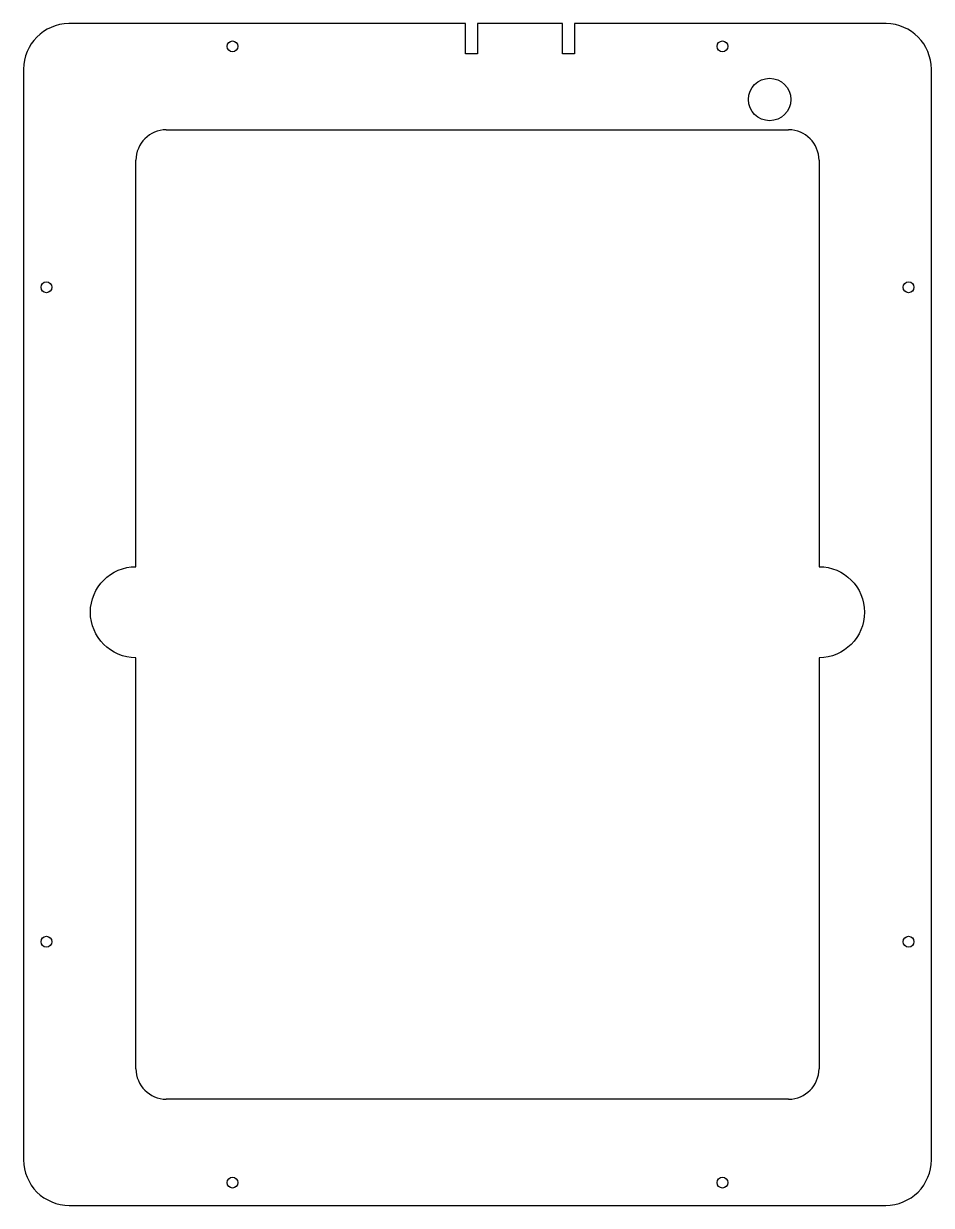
# Model space of a CAD drawing. Extents: x -5087 to -4788, y 630 to 1020.
import ezdxf

# ---------------------------------------------------------------- set-up
doc = ezdxf.new("R2010")
doc.units = 0
doc.layers.add('FAB_2$_CUT_2', color=1, linetype='CONTINUOUS')

msp = doc.modelspace()

# ---------------------------------------------------------------- linework, layer by layer
at = {"layer": 'FAB_2$_CUT_2'}
for p, q in [((-5040.41, 984.89), (-4835.41, 984.89)), ((-4825.41, 707.63), (-4825.41, 675.39)), ((-4835.41, 665.39), (-5040.41, 665.39))]:
    msp.add_line(p, q, dxfattribs=at)
msp.add_lwpolyline([(-5087.41, 707.63), (-5087.41, 645.39, 0.414214), (-5072.41, 630.39), (-4803.41, 630.39, 0.414214), (-4788.41, 645.39), (-4788.41, 707.63), (-4788.41, 1004.89, 0.410961), (-4803.24, 1019.89), (-4905.91, 1019.89), (-4905.91, 1009.89), (-4909.91, 1009.89), (-4909.91, 1019.89), (-4937.91, 1019.89), (-4937.91, 1009.89), (-4941.91, 1009.89), (-4941.91, 1019.89), (-5072.57, 1019.89, 0.410961), (-5087.41, 1004.89)], format="xyb", close=True, dxfattribs=at)
for points in [[(-5050.41, 675.39), (-5050.41, 810.89, -1), (-5050.41, 840.89), (-5050.41, 974.89)], [(-4825.41, 974.89), (-4825.41, 840.89, -1), (-4825.41, 810.89), (-4825.41, 707.63)]]:
    msp.add_lwpolyline(points, format="xyb", dxfattribs=at)
for centre, radius in [((-5018.61, 1012.39), 1.78), ((-4857.21, 1012.39), 1.78), ((-4841.68, 994.89), 7), ((-5079.91, 932.99), 1.78), ((-4795.91, 932.99), 1.78), ((-5079.91, 717.29), 1.78), ((-4795.91, 717.29), 1.78), ((-5018.61, 637.89), 1.78), ((-4857.21, 637.89), 1.78)]:
    msp.add_circle(centre, radius, dxfattribs=at)
for centre, start, end in [((-5040.41, 974.89), 90, 180), ((-4835.41, 974.89), 360, 90), ((-5040.41, 675.39), 180, 270), ((-4835.41, 675.39), 270, 360)]:
    msp.add_arc(centre, 10, start, end, dxfattribs=at)

doc.saveas('drawing.dxf')
